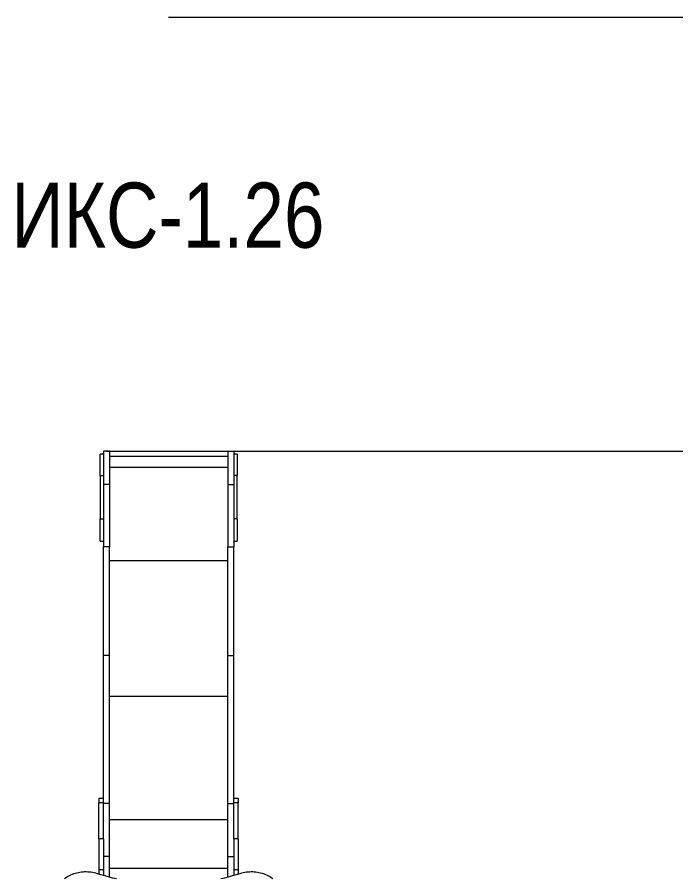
# Model space of a CAD drawing. Header units: millimetres. Extents: x -6796 to 9036, y -6828 to 5710.
# Drawn here: x 2538 to 5571, y 1743 to 5710 of the extents above; entities that cross this region are included whole.
import ezdxf

# ---------------------------------------------------------------- set-up
doc = ezdxf.new("R2010")
doc.units = ezdxf.units.MM
for name, color, linetype in [('DIKOM_АРТИКУЛ', 7, 'Continuous'), ('DIKOM_РАЗМЕР_ЗОНА', 7, 'Continuous'), ('DIKOM_РАЗМЕР_ОБЪЕКТА', 7, 'Continuous')]:
    doc.layers.add(name, color=color, linetype=linetype)
doc.styles.add('style1', font='arial.ttf', dxfattribs={"width": 0.8})
doc.dimstyles.new('1-50', dxfattribs={"dimtxt": 300, "dimasz": 200, "dimexe": 100, "dimexo": 0, "dimgap": 100, "dimtad": 1, "dimtxsty": 'style1', "dimcen": 200, "dimclrd": 7, "dimclre": 7, "dimclrt": 7, "dimadec": 1, "dimazin": 2, "dimtfac": 1, "dimtmove": 0, "dimatfit": 2, "dimfxl": 0, "dimlwd": 25, "dimlwe": 18, "dimarcsym": 0})

# ---------------------------------------------------------------- blocks, each defined once
blk = doc.blocks.new('*D12')
at = {"layer": 'Defpoints', "color": 0, "transparency": 16777216}
for p in [(2948.8, 3709.8), (8020.6, 3709.8), (3585.5, -3770.5)]:
    blk.add_point(p, dxfattribs=at)
at = {"layer": 'DIKOM_РАЗМЕР_ОБЪЕКТА', "color": 7, "lineweight": 18, "transparency": 16777216}
for p, q in [((2948.8, 3709.8), (8120.6, 3709.8)), ((3585.5, -3770.5), (8120.6, -3770.5))]:
    blk.add_line(p, q, dxfattribs=at)
at = {"layer": 'DIKOM_РАЗМЕР_ОБЪЕКТА', "color": 7, "lineweight": 25, "transparency": 16777216}
blk.add_line((8020.6, -3570.5), (8020.6, 3509.8), dxfattribs=at)
at = {"layer": 'DIKOM_РАЗМЕР_ОБЪЕКТА', "color": 7, "transparency": 16777216}
for points in [[(7987.2, 3509.8), (8053.9, 3509.8), (8020.6, 3709.8)], [(7987.2, -3570.5), (8053.9, -3570.5), (8020.6, -3770.5)]]:
    blk.add_solid(points, dxfattribs=at)
at = {"layer": 'DIKOM_РАЗМЕР_ОБЪЕКТА', "color": 7, "transparency": 16777216, "insert": (7767.4, 241.5), "char_height": 300, "attachment_point": 5, "rotation": 90, "style": 'style1'}
blk.add_mtext('7500', dxfattribs=at)
blk = doc.blocks.new('*D13')
at = {"layer": 'Defpoints', "color": 0, "transparency": 16777216}
for p in [(3235.3, 5709.8), (3235.5, -5270.5), (8936.1, -5270.5)]:
    blk.add_point(p, dxfattribs=at)
at = {"layer": 'DIKOM_РАЗМЕР_ЗОНА', "color": 7, "lineweight": 18, "transparency": 16777216}
for p, q in [((3235.3, 5709.8), (9036.1, 5709.8)), ((3235.5, -5270.5), (9036.1, -5270.5))]:
    blk.add_line(p, q, dxfattribs=at)
at = {"layer": 'DIKOM_РАЗМЕР_ЗОНА', "color": 7, "lineweight": 25, "transparency": 16777216}
blk.add_line((8936.1, 5509.8), (8936.1, -5070.5), dxfattribs=at)
at = {"layer": 'DIKOM_РАЗМЕР_ЗОНА', "color": 7, "transparency": 16777216}
for points in [[(8902.7, 5509.8), (8969.4, 5509.8), (8936.1, 5709.8)], [(8902.7, -5070.5), (8969.4, -5070.5), (8936.1, -5270.5)]]:
    blk.add_solid(points, dxfattribs=at)
at = {"layer": 'DIKOM_РАЗМЕР_ЗОНА', "color": 7, "transparency": 16777216, "insert": (8682.9, 289.5), "char_height": 300, "attachment_point": 5, "rotation": 90, "style": 'style1'}
blk.add_mtext('11000', dxfattribs=at)

msp = doc.modelspace()

# ---------------------------------------------------------------- linework, layer by layer
at = {"color": 7, "linetype": 'Continuous', "lineweight": 15}
for p, q in [((2935.253, 3695.188), (2920.253, 3695.188)), ((2920.253, 3596.934), (2920.253, 3695.188)), ((2962.253, 3709.772), (2935.253, 3709.772)), ((2935.253, 3709.772), (2935.253, 3555.356)), ((2962.253, 3709.772), (2962.253, 3555.356)), ((3508.253, 3709.772), (3535.252, 3709.772)), ((3508.253, 3709.772), (3508.253, 3555.356)), ((3535.252, 3709.772), (3535.252, 3555.356)), ((3550.253, 3695.188), (3535.252, 3695.188)), ((3550.253, 3695.188), (3550.253, 3596.934)), ((3508.253, 3684.772), (2962.253, 3684.772)), ((2962.253, 3635.645), (3508.253, 3635.645)), ((2920.253, 3596.934), (2935.253, 3596.934)), ((2920.253, 3596.934), (2920.253, 3396.964)), ((3550.253, 3596.934), (3535.252, 3596.934)), ((3550.253, 3396.964), (3550.253, 3596.934)), ((2962.253, 3555.356), (2935.253, 3555.356)), ((2935.253, 3555.356), (2935.253, 3268.486)), ((2962.253, 3555.356), (2962.253, 3268.486)), ((3508.253, 3555.356), (3535.252, 3555.356)), ((3508.253, 3555.356), (3508.253, 3268.486)), ((3535.252, 3555.356), (3535.252, 3268.486)), ((2920.253, 3295.219), (2920.253, 3396.964)), ((2920.253, 3396.964), (2935.253, 3396.964)), ((3550.253, 3396.964), (3535.252, 3396.964)), ((3550.253, 3396.964), (3550.253, 3295.219)), ((2920.253, 3295.219), (2935.253, 3295.219)), ((3535.252, 3295.219), (3550.253, 3295.219)), ((2962.253, 3268.486), (2935.253, 3268.486)), ((2935.253, 2768.218), (2935.253, 3268.486)), ((2962.253, 2768.218), (2962.253, 3268.486)), ((3508.253, 3268.486), (3535.252, 3268.486)), ((3508.253, 2768.218), (3508.253, 3268.486)), ((3535.252, 2768.218), (3535.252, 3268.486)), ((2962.253, 3206.107), (3508.253, 3206.107)), ((2962.253, 2768.218), (2935.253, 2768.218)), ((2935.253, 2086.656), (2935.253, 2768.218)), ((2962.253, 2085.159), (2962.253, 2768.218)), ((3508.253, 2768.218), (3535.252, 2768.218)), ((3508.253, 2085.159), (3508.253, 2768.218)), ((3535.252, 2086.656), (3535.252, 2768.218)), ((2962.253, 2580.772), (3508.253, 2580.772)), ((2935.253, 2108.256), (2914.253, 2108.256)), ((2914.253, 2108.256), (2914.253, 2089.394)), ((3556.253, 2108.256), (3535.252, 2108.256)), ((3556.253, 2108.256), (3556.253, 2089.394)), ((2935.253, 2089.394), (2914.253, 2089.394)), ((2914.253, 1923.251), (2914.253, 2089.394)), ((2935.253, 1923.251), (2935.253, 2086.656)), ((2962.253, 2085.159), (2935.253, 2085.159)), ((2962.253, 1841.226), (2962.253, 2085.159)), ((3508.253, 2085.159), (3535.252, 2085.159)), ((3508.253, 1841.226), (3508.253, 2085.159)), ((3556.253, 2089.394), (3535.252, 2089.394)), ((3535.252, 1923.251), (3535.252, 2086.656)), ((3556.253, 1923.251), (3556.253, 2089.394)), ((2962.253, 2012.365), (3508.253, 2012.365)), ((2935.253, 1923.251), (2914.253, 1923.251)), ((2914.253, 1923.251), (2914.253, 1780.5)), ((2935.253, 1923.251), (2935.253, 1780.5)), ((3556.253, 1923.251), (3535.252, 1923.251)), ((3535.252, 1923.251), (3535.252, 1780.5)), ((3556.253, 1923.251), (3556.253, 1780.5)), ((2962.253, 1841.226), (2935.253, 1841.226)), ((2962.253, 1747.522), (2962.253, 1841.226)), ((3508.253, 1841.226), (3535.252, 1841.226)), ((3508.253, 1747.402), (3508.253, 1841.226)), ((2962.253, 1787.389), (3508.253, 1787.389)), ((2935.253, 1780.5), (2914.253, 1780.5)), ((2914.253, 1780.5), (2914.253, 1761.114)), ((2935.253, 1780.5), (2935.253, 1754.868)), ((3556.253, 1780.5), (3535.252, 1780.5)), ((3535.252, 1780.5), (3535.252, 1754.735)), ((3556.253, 1780.5), (3556.253, 1760.97))]:
    msp.add_line(p, q, dxfattribs=at)
at = {"color": 7, "linetype": 'Continuous', "lineweight": 15, "flags": 128}
for points in [[(2755.259, 1739.279), (2760.868, 1743.347), (2766.699, 1747.172), (2772.739, 1750.747), (2778.973, 1754.063), (2785.386, 1757.111), (2791.963, 1759.885), (2798.689, 1762.378), (2805.546, 1764.584), (2812.52, 1766.498), (2819.594, 1768.115), (2826.749, 1769.432), (2833.971, 1770.445), (2841.241, 1771.152), (2848.542, 1771.551), (2855.857, 1771.641), (2863.168, 1771.422), (2870.458, 1770.895), (2877.71, 1770.06), (2884.907, 1768.921), (2892.03, 1767.478), (2899.064, 1765.737), (2905.992, 1763.701)], [(2905.992, 1763.701), (2923.598, 1758.276), (2941.323, 1753.15), (2959.161, 1748.325), (2977.104, 1743.802), (2995.146, 1739.584)], [(3475.826, 1739.584), (3493.868, 1743.802), (3511.811, 1748.325), (3529.648, 1753.15), (3547.374, 1758.276), (3564.98, 1763.701)], [(3564.98, 1763.701), (3571.908, 1765.737), (3578.942, 1767.478), (3586.065, 1768.921), (3593.262, 1770.06), (3600.514, 1770.895), (3607.804, 1771.422), (3615.115, 1771.641), (3622.43, 1771.551), (3629.731, 1771.152), (3637.001, 1770.445), (3644.223, 1769.432), (3651.379, 1768.115), (3658.452, 1766.498), (3665.426, 1764.584), (3672.284, 1762.378), (3679.009, 1759.885), (3685.586, 1757.111), (3691.999, 1754.063), (3698.233, 1750.747), (3704.273, 1747.172), (3710.104, 1743.347), (3715.713, 1739.279)]]:
    msp.add_lwpolyline(points, dxfattribs=at)

# ---------------------------------------------------------------- texts
at = {"layer": 'DIKOM_АРТИКУЛ', "insert": (2510.461, 4947.498), "char_height": 300, "attachment_point": 1, "style": 'style1'}
msp.add_mtext_dynamic_manual_height_columns('ИКС-1.26', width=1667.53662, gutter_width=20, heights=[0], dxfattribs=at)

# ---------------------------------------------------------------- dimensions: what is measured, and where the dimension line sits
at = {"layer": 'DIKOM_РАЗМЕР_ЗОНА', "color": 3}
dim = msp.add_linear_dim(base=(8936.077, -5270.479), p1=(3235.253, 5709.772), p2=(3235.487, -5270.479), angle=90, text='11000', dimstyle='1-50', dxfattribs=at)
dim.commit()
dim.dimension.update_dxf_attribs({"geometry": '*D13', "text_midpoint": (8936.077, 289.463), "dimtype": 160})
at = {"layer": 'DIKOM_РАЗМЕР_ОБЪЕКТА', "color": 3}
dim = msp.add_linear_dim(base=(8020.571, 3709.772), p1=(3585.487, -3770.479), p2=(2948.753, 3709.772), angle=90, text='7500', dimstyle='1-50', dxfattribs=at)
dim.commit()
dim.dimension.update_dxf_attribs({"geometry": '*D12', "text_midpoint": (8020.571, 241.526), "dimtype": 160})

doc.saveas('drawing.dxf')
